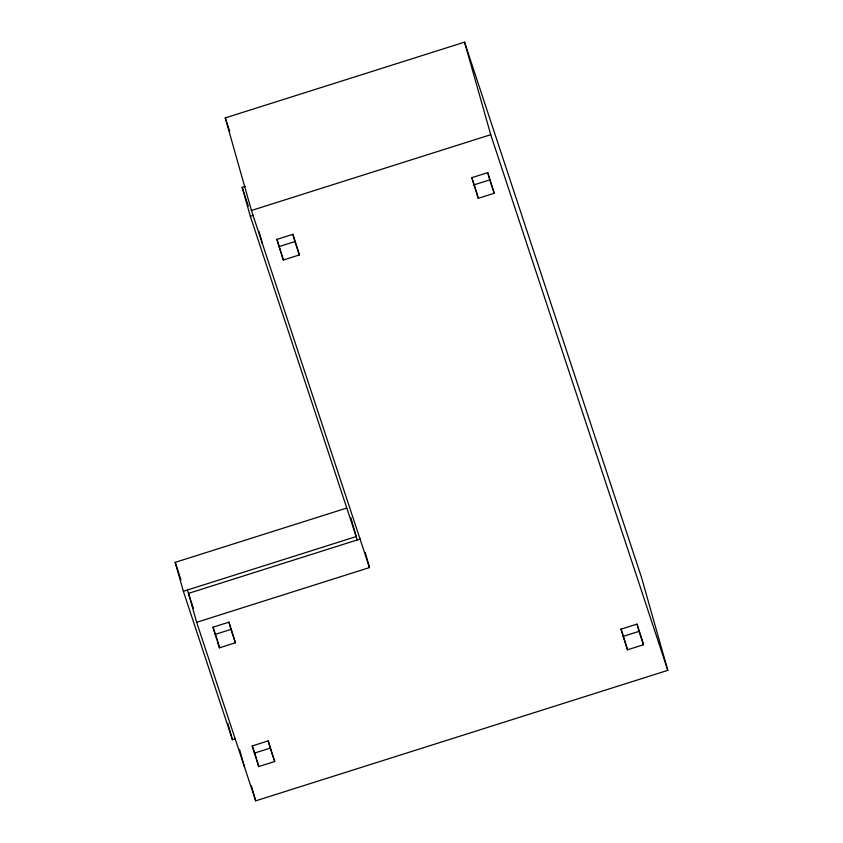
<?xml version="1.0" encoding="UTF-8"?>
<svg xmlns="http://www.w3.org/2000/svg" width="843" height="843" viewBox="0 0 843 843"><rect width="100%" height="100%" fill="white"/><g stroke="black" fill="none" stroke-linecap="round" stroke-linejoin="round"><path stroke-width="1.26" d="M196.661 622.303L369.487 567.571L251.435 210.476L225.25 117.915L464.546 42.15L641.618 577.803L667.804 670.354L255.682 800.85L196.661 622.303L188.474 593.377L360.298 538.972M357.316 539.92L250.329 216.293L242.152 187.367L245.134 186.419M251.435 210.476L490.731 134.701L464.546 42.15M250.329 216.293L253.321 215.344M276.894 239.391L292.848 234.343L297.273 247.737L299.318 254.965L283.364 260.013L276.894 239.391L283.364 260.013M471.785 177.683L487.739 172.636L494.219 193.258L478.266 198.305L471.785 177.683L475.81 189.854M278.938 246.62L294.892 241.572L292.848 234.343M473.84 184.912L489.794 179.865L487.739 172.636M235.429 738.763L232.436 739.711L183.374 591.291L175.196 562.365L346.768 508.044M183.374 591.291L356.21 536.569L350.867 517.707M213.005 627.203L228.948 622.155L235.429 642.777L219.475 647.824L213.005 627.203L217.02 639.373M215.049 634.431L231.003 629.384L228.948 622.155M252.247 745.939L268.2 740.892L274.681 761.514L258.727 766.561L252.247 745.939L256.672 759.332M621.038 629.173L636.992 624.115L641.418 637.508L643.462 644.737L627.508 649.795L621.038 629.173L627.508 649.795M254.301 753.168L270.255 748.12L268.2 740.892M623.082 636.402L639.036 631.354L636.992 624.115M490.731 134.701L667.804 670.354M489.794 179.865L494.219 193.258M639.036 631.354L643.462 644.737M294.892 241.572L299.318 254.965M225.25 117.915L229.76 131.561M242.152 187.367L248.327 206.061M231.003 629.384L235.429 642.777M270.255 748.12L274.681 761.514M187.367 590.026L193.395 608.256M175.196 562.365L180.96 579.826M476.221 191.076L478.266 198.305M365.209 552.481L369.487 567.571M258.949 231.372L262.5 243.954M257.02 760.534L258.727 766.561M217.431 640.596L219.475 647.824M251.435 785.845L255.682 800.85M239.633 749.764L244.618 767.372M227.81 723.368L232.436 739.711"/></g></svg>
